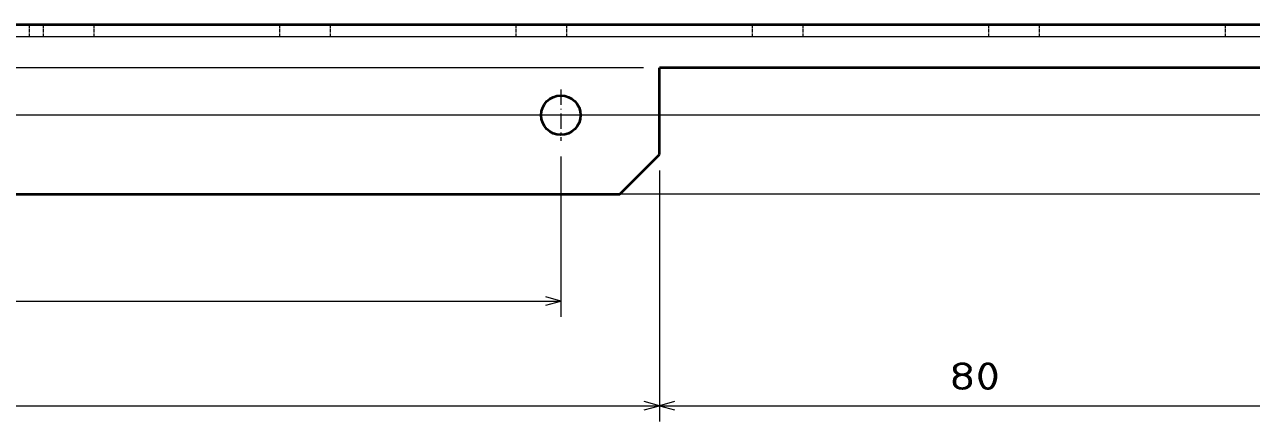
# Model space of a CAD drawing. Extents: x 23 to 587, y 4 to 413.
# Drawn here: x 349.8 to 505.5, y 121.3 to 171.6 of the extents above; entities that cross this region are included whole.
import ezdxf
from ezdxf.enums import TextEntityAlignment as Align

# ---------------------------------------------------------------- set-up
doc = ezdxf.new("R2010")
doc.units = 0
doc.linetypes.add('DASHDOT', pattern=[18.5, 12, -3, 0.5, -3])
doc.linetypes.add('DASHED', pattern=[15, 12, -3])
doc.layers.get('0').update_dxf_attribs({"lineweight": 13})
doc.styles.get("Standard").update_dxf_attribs({"font": 'isocp.shx'})

# ---------------------------------------------------------------- blocks, each defined once
blk = doc.blocks.new('BLOCK730')
at = {"color": 7, "lineweight": 13}
for p, q in [((117.5, -5.25), (117.5, -25.57)), ((-117.5, -23.57), (117.5, -23.57))]:
    blk.add_line(p, q, dxfattribs=at)
blk.add_lwpolyline([(115.57, -24.08), (117.5, -23.57), (115.57, -23.05)], dxfattribs=at)
blk = doc.blocks.new('BLOCK733')
at = {"color": 7, "lineweight": 13}
for p, q in [((130, -7), (130, -38.85)), ((-130, -36.85), (130, -36.85))]:
    blk.add_line(p, q, dxfattribs=at)
blk.add_lwpolyline([(128.07, -37.36), (130, -36.85), (128.07, -36.33)], dxfattribs=at)
blk = doc.blocks.new('BLOCK735')
at = {"color": 7, "lineweight": 13}
for p, q in [((130, -7), (130, -38.85)), ((210, -7), (210, -38.85)), ((130, -36.85), (210, -36.85))]:
    blk.add_line(p, q, dxfattribs=at)
for points in [[(131.93, -36.33), (130, -36.85), (131.93, -37.36)], [(208.07, -37.36), (210, -36.85), (208.07, -36.33)]]:
    blk.add_lwpolyline(points, dxfattribs=at)
blk.add_text('80', height=3.5, dxfattribs=at).set_placement((166.77, -34.85), (173.23, -34.85), align=Align.FIT)
blk = doc.blocks.new('BLOCK736')
at = {"color": 7, "lineweight": 13}
blk.add_line((128, 6), (-238.14, 6), dxfattribs=at)
blk = doc.blocks.new('BLOCK737')
at = {"color": 7, "lineweight": 13}
blk.add_line((217.25, 0), (-246.21, 0), dxfattribs=at)
blk = doc.blocks.new('BLOCK738')
at = {"color": 7, "lineweight": 13}
blk.add_line((213, -10), (-254.97, -10), dxfattribs=at)
blk = doc.blocks.new('BLOCK743')
at = {"color": 7, "linetype": 'DASHDOT', "lineweight": 13, "ltscale": 0.1625}
for p, q in [((117.5, 3.25), (117.5, -3.25)), ((120.75, 0), (114.25, 0))]:
    blk.add_line(p, q, dxfattribs=at)
blk = doc.blocks.new('BLOCK745')
at = {"color": 7, "lineweight": 35}
for p, q in [((-230, 11.5), (230, 11.5)), ((210, 6), (130, 6)), ((-125, -10), (125, -10))]:
    blk.add_line(p, q, dxfattribs=at)
at = {"color": 7, "linetype": 'DASHED', "lineweight": 13, "ltscale": 0.0375}
for p, q in [((50, 11.5), (50, 10)), ((51.8, 11.5), (51.8, 10)), ((58.2, 11.5), (58.2, 10)), ((81.8, 11.5), (81.8, 10)), ((88.2, 11.5), (88.2, 10)), ((111.8, 11.5), (111.8, 10)), ((118.2, 11.5), (118.2, 10)), ((141.8, 11.5), (141.8, 10)), ((148.2, 11.5), (148.2, 10)), ((171.8, 11.5), (171.8, 10)), ((178.2, 11.5), (178.2, 10)), ((201.8, 11.5), (201.8, 10))]:
    blk.add_line(p, q, dxfattribs=at)
at = {"color": 7, "linetype": 'DASHED', "lineweight": 13}
blk.add_line((-230, 10), (230, 10), dxfattribs=at)
at = {"color": 7, "lineweight": 13}
blk.add_line((-230, 10), (230, 10), dxfattribs=at)
at = {"color": 7, "lineweight": 35, "ltscale": 0.275}
blk.add_line((130, -5), (130, 6), dxfattribs=at)
at = {"color": 7, "lineweight": 35, "ltscale": 0.176777}
blk.add_line((125, -10), (130, -5), dxfattribs=at)
at = {"color": 7, "lineweight": 35}
blk.add_circle((117.5, 0), 2.5, dxfattribs=at)

msp = doc.modelspace()

# ---------------------------------------------------------------- block references
at = {"lineweight": 0}
for name in ['BLOCK736', 'BLOCK737', 'BLOCK738', 'BLOCK745', 'BLOCK743', 'BLOCK730', 'BLOCK733', 'BLOCK735']:
    msp.add_blockref(name, (300.39, 160.15), dxfattribs=at)

doc.saveas('drawing.dxf')
